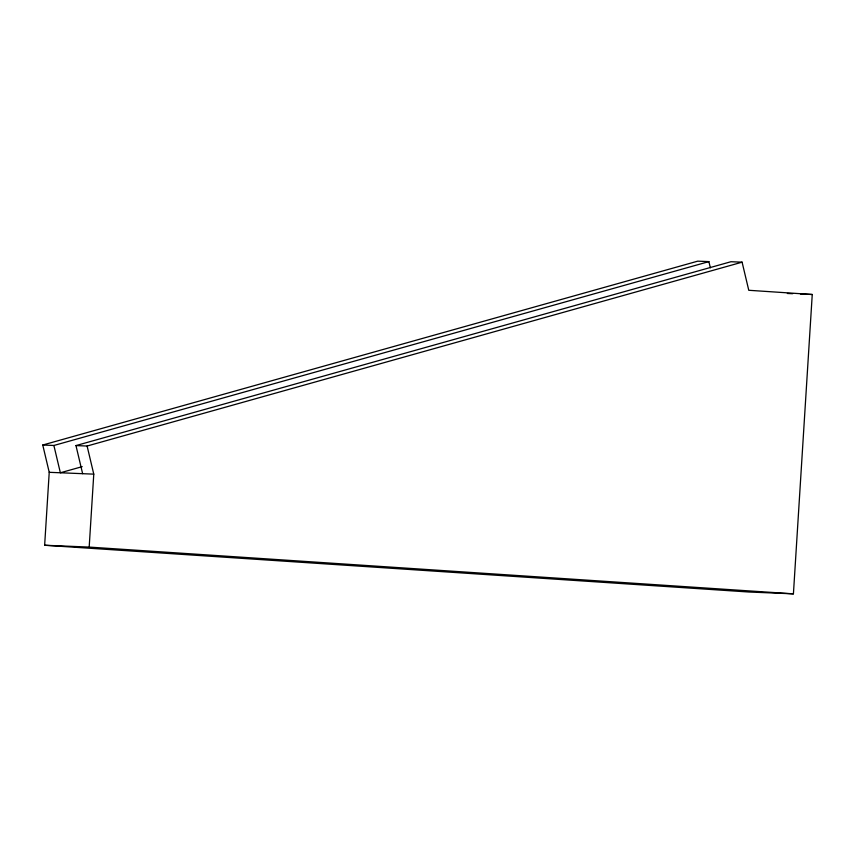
<?xml version="1.0" encoding="UTF-8"?>
<svg xmlns="http://www.w3.org/2000/svg" width="855" height="855" viewBox="0 0 855 855"><rect width="100%" height="100%" fill="white"/><g stroke="black" fill="none" stroke-linecap="round" stroke-linejoin="round"><path stroke-width="1.28" d="M82.636 473.681L75.967 445.583L730.961 261.726L742.097 262.175L748.766 290.283L812.25 294.494L793.419 593.84L748.873 592.013L44.642 545.255L49.227 472.313L42.75 445.017L697.744 261.16L708.88 261.619L710.355 267.818M44.642 545.255L89.187 547.082L93.772 474.14L87.103 446.032L75.967 445.583M42.75 445.017L53.886 445.476L708.88 261.619M87.103 446.032L742.097 262.175M82.198 466.648L60.363 472.772L53.886 445.476M787.359 293.479L792.596 293.693M800.462 294.013L812.25 294.494M49.227 472.313L93.772 474.14M89.187 547.082L793.419 593.84"/></g></svg>
